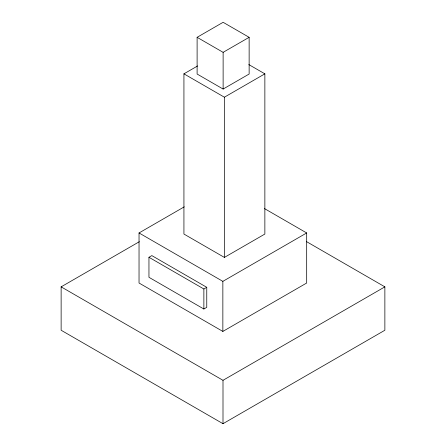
<?xml version="1.0" encoding="UTF-8"?>
<svg xmlns="http://www.w3.org/2000/svg" width="446" height="446" viewBox="0 0 446 446"><rect width="100%" height="100%" fill="white"/><g stroke="black" fill="none" stroke-linecap="round" stroke-linejoin="round"><path stroke-width="0.67" d="M197.11 37.319L223.123 22.3L249.136 37.319L249.136 74.036L223.123 89.055L197.11 74.036L197.11 37.319L223.123 52.338L249.136 37.319M248.796 64.564L264.863 73.841L264.863 234.05L224.399 257.414L183.93 234.05L183.93 73.841L197.617 65.941M183.93 73.841L224.399 97.206L264.863 73.841M264.467 208.583L306.681 232.957L306.681 283.02L222.855 331.417L139.035 283.02L139.035 232.957L184.259 206.844M306.642 241.693L384.87 286.856L384.87 330.246L223 423.7L61.13 330.246L61.13 286.856L139.358 241.693M148.953 257.275L151.841 255.608L206.76 287.313L206.76 307.339L203.872 309.011L148.953 277.3L148.953 257.275L203.872 288.986L206.76 287.313M139.035 232.957L222.855 281.354L306.681 232.957M61.13 286.856L223 380.31L384.87 286.856M224.399 97.206L224.399 257.414M223.123 52.338L223.123 89.055M223 380.31L223 423.7M222.855 281.354L222.855 331.417M203.872 288.986L203.872 309.011"/></g></svg>
